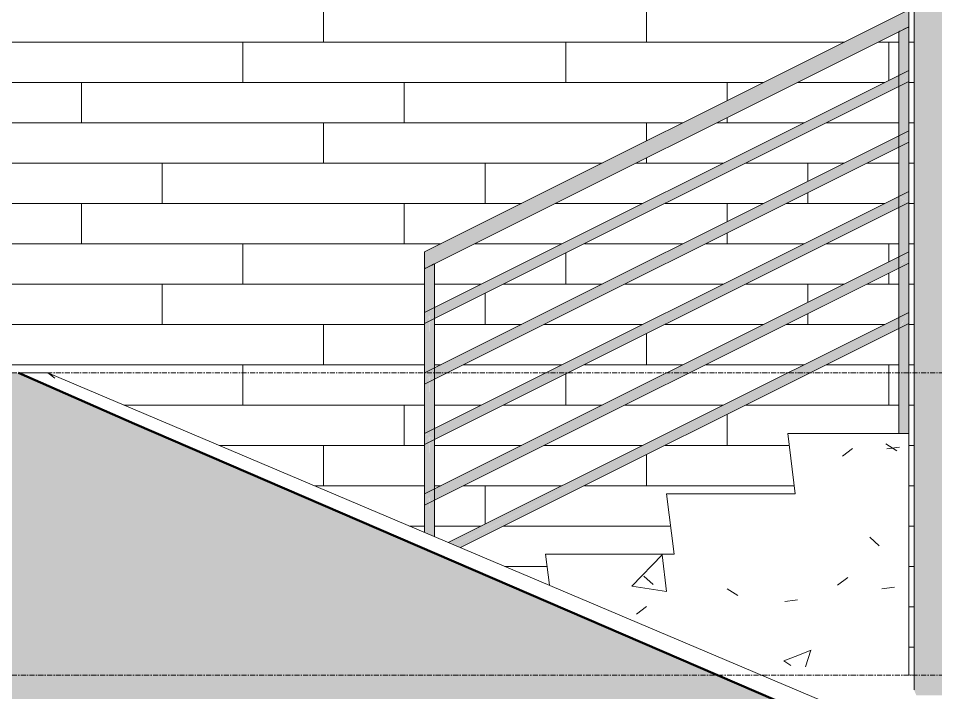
# Model space of a CAD drawing. Header units: inches. Extents: x -4178 to 1394, y -264 to 627.
# Drawn here: x -3919.6 to -3828.7, y -31.7 to 35.2 of the extents above; entities that cross this region are included whole.
import ezdxf

# ---------------------------------------------------------------- set-up
doc = ezdxf.new("R2010")
doc.units = ezdxf.units.IN
doc.header["$MEASUREMENT"] = 0
doc.linetypes.add('Grid Line 1_2_', pattern=[0.875, 0.5, -0.125, 0.125, -0.125])
for name, color, linetype, lineweight in [('0-1', 7, 'Continuous', 5), ('A-FLOR-HRAL', 11, 'Continuous', 9), ('A-FLOR-LEVL-1', 51, 'Grid Line 1_2_', 9), ('A-WALL-3', 113, 'Continuous', 9), ('A-WALL-PATT-2', 111, 'Continuous', 9), ('C-TOPO', 7, 'Continuous', 9), ('C-TOPO-1', 250, 'Continuous', 50), ('S-STRS', 31, 'Continuous', 9)]:
    doc.layers.add(name, color=color, linetype=linetype, lineweight=lineweight)
pattern_1 = [(50, (-2936.56, 0), (27.5427, -2.4099), [2.88, -31.68]), (355, (-2936.56, 0), (-5.32784, 28.8843), [2.304, -25.344]), (100.451, (-2934.265, -0.2), (22.2153, 26.4739), [2.448, -26.924]), (46.184, (-2936.56, 7.68), (40.9819, -6.3564), [4.32, -47.52]), (96.636, (-2933.145, 7.15), (35.8907, 37.4062), [3.671, -40.386]), (351.184, (-2936.56, 7.68), (35.891, 37.4062), [3.456, -38.016]), (21, (-2932.72, 5.76), (22.92104, -15.46073), [2.88, -31.68]), (326, (-2932.72, 5.76), (9.3435, 27.8457), [2.304, -25.344]), (71.451, (-2930.81, 4.472), (32.2648, 12.3844), [2.448, -26.924]), (37.5, (-2936.56, 0), (0.46686, 12.78271), [1.267, -23.77, 1.267, -24.461, -25.44]), (37.5, (-2936.56, 0), (0.46686, 12.78271), [-50.765, 1.267, -24.173]), (7.5, (-2936.56, 0), (10.10159, 15.1451), [1.267, -13.402, 1.267, -23.194, -9.696]), (7.5, (-2936.56, 0), (10.10159, 15.1451), [-39.13, 1.267, -8.429]), (327.5, (-2945.123, 0), (20.49916, -0.86578), [1.267, -8.333, 1.267, -28.685, -39.744]), (327.5, (-2945.123, 0), (20.49916, -0.86578), [-39.552, 1.267, -38.477]), (317.5, (-2948.963, 0), (22.39478, 3.8443), [1.267, -11.213, 1.267, -18.624, -28.224]), (317.5, (-2948.963, 0), (22.39478, 3.8443), [-32.371, 1.267, -26.957])]

# ---------------------------------------------------------------- blocks, each defined once
blk = doc.blocks.new('CTR  - Topography_rvt-1-BUILDING ELEVATION - WEST')
at = {"layer": 'C-TOPO'}
h = blk.add_hatch(dxfattribs=at)
h.set_pattern_fill('FP_3', color=256, style=0, pattern_type=2)
h.set_pattern_definition([(0, (-2936.56, 0), (24, 24), [24, -24]), (0, (-2936.56, 9), (24, 24), [24, -24]), (0, (-2936.56, 18), (24, 24), [24, -24]), (90, (-2933.56, 21), (-24, 24), [24, -24]), (90, (-2924.56, 21), (-24, 24), [24, -24]), (90, (-2915.56, 21), (-24, 24), [24, -24])])
h.paths.add_polyline_path([(-3078.276, -238.78), (-1926.912, -238.78), (-1926.912, -111.736), (-1948.543, -112.015), (-2089.834, -110.5), (-2098.671, -109.671), (-2269.099, -108), (-2283.859, -106.822), (-2289.987, -108), (-2520.53, -107.405), (-2640.001, -107.554), (-2645.398, -108), (-2730.411, -108), (-2736.583, -107.45), (-2865.631, -107.32), (-3028.029, -105.509), (-3133.524, -105.666), (-3191.838, -108), (-3208.832, -104.641), (-3243.425, -102.17), (-3381.475, -93.201), (-3477.766, -108), (-3552.41, -102.422), (-3643.76, -108), (-3681.904, -102.542), (-3912.571, -3.084), (-3919.569, 0), (-3932.127, 0), (-3985.008, -3.272), (-3985.008, -238.78), (-3133.453, -238.78)], flags=0)
for p, q in [((-3908.06, -5.072), (-3919.569, 0)), ((-3916.652, 0), (-3919.569, 0)), ((-3916.652, 0), (-3916.915, 0)), ((-3915.962, -0.522), (-3916.652, 0)), ((-3670.923, -104.113), (-3916.652, 0)), ((-3916.155, -0.345), (-3916.652, 0)), ((-3681.904, -102.542), (-3908.06, -5.072)), ((-3830.808, -29.992), (-3831.324, -29.944))]:
    blk.add_line(p, q, dxfattribs=at)
at = {"layer": 'C-TOPO-1'}
for p, q in [((-3908.06, -5.072), (-3919.569, 0)), ((-3681.904, -102.542), (-3908.06, -5.072))]:
    blk.add_line(p, q, dxfattribs=at)
blk = doc.blocks.new('CTR - 1st Phase -Stairs _ Elevators_rvt-1-BUILDING ELEVATION - WEST')
at = {"layer": 'A-FLOR-LEVL-1'}
for p, q in [((-4168.714, 0), (-1830.198, 0)), ((-4168.714, -30), (-1830.198, -30))]:
    blk.add_line(p, q, dxfattribs=at)
blk = doc.blocks.new('Railing - 1_-1411118-BUILDING ELEVATION - WEST')
at = {"layer": 'A-FLOR-HRAL'}
h = blk.add_hatch(color=256, dxfattribs=at)
h.paths.add_polyline_path([(-3832.324, -6), (-3831.824, -6), (-3831.824, 5.191), (-3831.896, 5.01), (-3832.158, 4.628), (-3832.32, 4.384), (-3832.322, 0.525)], flags=0)
h.paths.add_polyline_path([(-3831.825, 5.192), (-3831.824, 5.192), (-3831.824, 11.191), (-3831.916, 10.989), (-3832.161, 10.627), (-3832.319, 10.385), (-3832.294, 5.496), (-3832.221, 5.441), (-3832.071, 5.347), (-3832.064, 5.337), (-3831.885, 5.279)], flags=0)
h.paths.add_polyline_path([(-3831.825, 11.192), (-3831.824, 11.192), (-3831.824, 17.191), (-3831.948, 16.953), (-3832.164, 16.625), (-3832.317, 16.385), (-3832.281, 11.475), (-3831.898, 11.298)], flags=0)
h.paths.add_polyline_path([(-3831.825, 17.192), (-3831.824, 17.192), (-3831.824, 23.191), (-3831.981, 22.917), (-3832.175, 22.614), (-3832.315, 22.386), (-3832.289, 17.48), (-3831.898, 17.298)], flags=0)
h.paths.add_polyline_path([(-3831.825, 23.192), (-3831.824, 23.192), (-3831.824, 29.191), (-3831.898, 29.009), (-3832.074, 28.775), (-3832.313, 28.387), (-3832.297, 23.486), (-3832.066, 23.35), (-3832.049, 23.323), (-3831.898, 23.298)], flags=0)
h.paths.add_polyline_path([(-3831.825, 29.192), (-3831.824, 29.192), (-3831.824, 34.073), (-3832.311, 33.829), (-3832.304, 29.491), (-3832.064, 29.35), (-3832.015, 29.312), (-3831.898, 29.298)], flags=0)
h = blk.add_hatch(color=256, dxfattribs=at)
h.paths.add_polyline_path([(-3831.324, -6), (-3831.354, 4.886), (-3831.402, 4.932), (-3831.577, 5.035), (-3831.583, 5.045), (-3831.764, 5.105), (-3831.824, 5.191), (-3831.824, -6), (-3831.336, -6)], flags=0)
h.paths.add_polyline_path([(-3831.824, 5.192), (-3831.823, 5.193), (-3831.695, 5.441), (-3831.428, 5.836), (-3831.327, 6), (-3831.368, 10.908), (-3831.75, 11.085), (-3831.824, 11.191), (-3831.824, 5.336)], flags=0)
h.paths.add_polyline_path([(-3831.824, 11.192), (-3831.823, 11.193), (-3831.692, 11.441), (-3831.485, 11.756), (-3831.329, 12), (-3831.36, 16.902), (-3831.75, 17.085), (-3831.824, 17.191), (-3831.824, 11.336)], flags=0)
h.paths.add_polyline_path([(-3831.824, 17.192), (-3831.823, 17.193), (-3831.689, 17.441), (-3831.482, 17.757), (-3831.331, 18), (-3831.361, 22.901), (-3831.75, 23.085), (-3831.824, 23.191), (-3831.824, 17.336)], flags=0)
h.paths.add_polyline_path([(-3831.824, 23.192), (-3831.823, 23.193), (-3831.665, 23.467), (-3831.47, 23.772), (-3831.333, 24), (-3831.365, 28.901), (-3831.584, 29.032), (-3831.634, 29.07), (-3831.75, 29.085), (-3831.824, 29.191), (-3831.824, 23.336)], flags=0)
h.paths.add_polyline_path([(-3831.824, 29.192), (-3831.823, 29.193), (-3831.688, 29.441), (-3831.574, 29.607), (-3831.335, 30), (-3831.336, 34.317), (-3831.824, 34.073), (-3831.824, 29.336)], flags=0)
for p, q in [((-3832.324, 33.823), (-3832.324, -6)), ((-3831.324, -6), (-3831.324, 34.323))]:
    blk.add_line(p, q, dxfattribs=at)
at = {"layer": 'A-FLOR-HRAL', "flags": 128}
for points in [[(-3831.824, 34.073), (-3832.041, 33.964), (-3832.215, 33.877), (-3832.311, 33.829), (-3832.324, 33.823)], [(-3831.336, 34.317), (-3831.433, 34.268), (-3831.607, 34.181), (-3831.824, 34.073)]]:
    blk.add_lwpolyline(points, dxfattribs=at)
blk = doc.blocks.new('Railing - 1_-1411116-BUILDING ELEVATION - WEST')
at = {"layer": 'A-FLOR-HRAL'}
h = blk.add_hatch(color=256, dxfattribs=at)
h.paths.add_polyline_path([(-3878.824, -16.027), (-3878.867, -12.414), (-3878.871, -12.414), (-3878.954, -12.559), (-3879.22, -12.954), (-3879.32, -13.118), (-3879.278, -15.835), (-3878.874, -16.006)], flags=0)
h.paths.add_polyline_path([(-3878.824, -12.309), (-3878.867, -6.414), (-3878.957, -6.559), (-3879.163, -6.874), (-3879.318, -7.118), (-3879.276, -12.028), (-3878.898, -12.203)], flags=0)
h.paths.add_polyline_path([(-3878.824, -6.309), (-3878.867, -0.414), (-3878.971, -0.572), (-3879.169, -0.878), (-3879.315, -1.118), (-3879.278, -6.025), (-3878.898, -6.203)], flags=0)
h.paths.add_polyline_path([(-3878.824, -0.309), (-3878.867, 5.586), (-3878.964, 5.441), (-3879.142, 5.161), (-3879.313, 4.882), (-3879.278, -0.023), (-3878.898, -0.203)], flags=0)
h.paths.add_polyline_path([(-3878.824, 5.691), (-3878.833, 10.569), (-3879.311, 10.323), (-3879.278, 5.979), (-3879.064, 5.85), (-3879.011, 5.811), (-3878.898, 5.797)], flags=0)
h = blk.add_hatch(color=256, dxfattribs=at)
h.paths.add_polyline_path([(-3878.327, -16.238), (-3878.353, -12.613), (-3878.424, -12.559), (-3878.577, -12.465), (-3878.585, -12.453), (-3878.751, -12.413), (-3878.824, -12.311), (-3878.824, -16.027), (-3878.336, -16.234)], flags=0)
h.paths.add_polyline_path([(-3878.824, -12.309), (-3878.749, -12.127), (-3878.487, -11.746), (-3878.328, -11.502), (-3878.364, -6.595), (-3878.751, -6.414), (-3878.824, -6.311), (-3878.824, -12.166)], flags=0)
h.paths.add_polyline_path([(-3878.824, -6.309), (-3878.712, -6.085), (-3878.484, -5.744), (-3878.33, -5.503), (-3878.354, -0.602), (-3878.751, -0.414), (-3878.824, -0.311), (-3878.824, -6.166)], flags=0)
h.paths.add_polyline_path([(-3878.824, -0.309), (-3878.674, -0.043), (-3878.475, 0.265), (-3878.333, 0.525), (-3878.345, 5.392), (-3878.583, 5.532), (-3878.639, 5.571), (-3878.751, 5.586), (-3878.824, 5.689), (-3878.824, -0.166)], flags=0)
h.paths.add_polyline_path([(-3878.824, 5.691), (-3878.749, 5.873), (-3878.574, 6.107), (-3878.335, 6.508), (-3878.336, 10.817), (-3878.824, 10.569), (-3878.824, 5.834)], flags=0)
for p, q in [((-3879.324, 10.323), (-3879.324, -15.816)), ((-3878.324, -16.239), (-3878.324, 10.823))]:
    blk.add_line(p, q, dxfattribs=at)
at = {"layer": 'A-FLOR-HRAL', "flags": 128}
for points in [[(-3878.824, 10.573), (-3879.041, 10.464), (-3879.215, 10.377), (-3879.311, 10.329), (-3879.324, 10.323)], [(-3878.336, 10.817), (-3878.433, 10.768), (-3878.607, 10.681), (-3878.824, 10.573)]]:
    blk.add_lwpolyline(points, dxfattribs=at)
blk = doc.blocks.new('Railing - Railing-2447162-BUILDING ELEVATION - WEST')
at = {"layer": 'A-FLOR-HRAL'}
h = blk.add_hatch(color=256, dxfattribs=at)
h.paths.add_polyline_path([(-3878.824, 5.691), (-3831.324, 29.441), (-3831.344, 29.971), (-3831.825, 29.192), (-3831.901, 29.299), (-3832.074, 29.357), (-3832.339, 29.492), (-3878.345, 6.469), (-3878.75, 5.871)], flags=0)
h.paths.add_polyline_path([(-3879.324, 5.441), (-3878.824, 5.691), (-3878.898, 5.798), (-3879.074, 5.857), (-3879.324, 5.981), (-3879.324, 5.586)], flags=0)
h = blk.add_hatch(color=256, dxfattribs=at)
h.paths.add_polyline_path([(-3831.824, 29.191), (-3831.749, 29.084), (-3831.574, 29.025), (-3831.324, 28.901), (-3831.324, 29.441), (-3831.796, 29.205)], flags=0)
h.paths.add_polyline_path([(-3879.324, 4.882), (-3879.278, 4.95), (-3878.823, 5.69), (-3878.746, 5.583), (-3878.574, 5.525), (-3878.309, 5.389), (-3832.303, 28.413), (-3831.897, 29.011), (-3831.852, 29.177), (-3879.324, 5.441), (-3879.324, 4.89)], flags=0)
h = blk.add_hatch(color=256, dxfattribs=at)
h.paths.add_polyline_path([(-3878.824, -0.309), (-3831.324, 23.441), (-3831.35, 23.96), (-3831.825, 23.192), (-3831.901, 23.299), (-3832.074, 23.355), (-3832.337, 23.494), (-3878.352, 0.456), (-3878.75, -0.129)], flags=0)
h.paths.add_polyline_path([(-3879.324, -0.559), (-3878.824, -0.309), (-3878.898, -0.202), (-3879.074, -0.146), (-3879.324, -0.019), (-3879.324, -0.414)], flags=0)
h = blk.add_hatch(color=256, dxfattribs=at)
h.paths.add_polyline_path([(-3831.824, 23.191), (-3831.749, 23.084), (-3831.574, 23.027), (-3831.324, 22.901), (-3831.324, 23.441), (-3831.8, 23.203)], flags=0)
h.paths.add_polyline_path([(-3879.324, -1.118), (-3879.278, -1.048), (-3878.823, -0.31), (-3878.723, -0.414), (-3878.574, -0.472), (-3878.312, -0.612), (-3832.296, 22.425), (-3831.824, 23.191), (-3879.324, -0.559), (-3879.324, -1.112)], flags=0)
h = blk.add_hatch(color=256, dxfattribs=at)
h.paths.add_polyline_path([(-3878.824, -6.309), (-3831.324, 17.441), (-3831.358, 17.946), (-3831.825, 17.192), (-3831.95, 17.304), (-3832.074, 17.353), (-3832.334, 17.495), (-3878.362, -5.56), (-3878.75, -6.129)], flags=0)
h.paths.add_polyline_path([(-3879.324, -6.559), (-3878.824, -6.309), (-3878.936, -6.197), (-3879.074, -6.148), (-3879.324, -6.019), (-3879.324, -6.414)], flags=0)
h = blk.add_hatch(color=256, dxfattribs=at)
h.paths.add_polyline_path([(-3831.824, 17.191), (-3831.699, 17.078), (-3831.574, 17.029), (-3831.324, 16.901), (-3831.324, 17.441), (-3831.805, 17.2)], flags=0)
h.paths.add_polyline_path([(-3879.324, -7.118), (-3879.278, -7.046), (-3878.823, -6.31), (-3878.714, -6.42), (-3878.574, -6.47), (-3878.315, -6.614), (-3832.287, 16.439), (-3831.824, 17.191), (-3879.324, -6.559), (-3879.324, -7.113)], flags=0)
h = blk.add_hatch(color=256, dxfattribs=at)
h.paths.add_polyline_path([(-3878.824, -12.309), (-3831.324, 11.441), (-3831.367, 11.932), (-3831.825, 11.192), (-3831.918, 11.301), (-3832.135, 11.392), (-3832.297, 11.495), (-3832.372, 11.476), (-3878.353, -11.535), (-3878.524, -11.818), (-3878.75, -12.129)], flags=0)
h.paths.add_polyline_path([(-3879.324, -12.559), (-3878.824, -12.309), (-3878.898, -12.202), (-3879.122, -12.118), (-3879.295, -12.005), (-3879.324, -12.019), (-3879.324, -12.414)], flags=0)
h = blk.add_hatch(color=256, dxfattribs=at)
h.paths.add_polyline_path([(-3831.824, 11.191), (-3831.732, 11.082), (-3831.514, 10.992), (-3831.351, 10.887), (-3831.324, 10.93), (-3831.324, 11.441), (-3831.81, 11.198)], flags=0)
h.paths.add_polyline_path([(-3879.324, -13.118), (-3879.278, -13.047), (-3879.12, -12.794), (-3878.823, -12.31), (-3878.747, -12.417), (-3878.527, -12.499), (-3878.352, -12.614), (-3878.274, -12.593), (-3832.279, 10.453), (-3831.824, 11.191), (-3879.324, -12.559), (-3879.324, -13.115)], flags=0)
blk.add_hatch(color=256, dxfattribs=at).paths.add_polyline_path([(-3876.354, -17.074), (-3831.324, 5.441), (-3831.353, 5.966), (-3831.533, 5.667), (-3831.825, 5.192), (-3831.899, 5.3), (-3832.114, 5.376), (-3832.295, 5.496), (-3832.374, 5.475), (-3876.935, -16.828), (-3876.501, -17.012)], flags=0)
h = blk.add_hatch(color=256, dxfattribs=at)
h.paths.add_polyline_path([(-3831.824, 5.191), (-3831.751, 5.083), (-3831.535, 5.007), (-3831.354, 4.886), (-3831.324, 4.928), (-3831.324, 5.441), (-3831.815, 5.195)], flags=0)
h.paths.add_polyline_path([(-3875.749, -17.33), (-3832.293, 4.418), (-3832.112, 4.72), (-3831.833, 5.186), (-3876.344, -17.078), (-3875.768, -17.322)], flags=0)
for p, q in [((-3831.324, 30), (-3879.324, 6)), ((-3879.324, 4.882), (-3831.324, 28.882)), ((-3831.324, 24), (-3879.324, 0)), ((-3879.324, -1.118), (-3831.324, 22.882)), ((-3831.324, 18), (-3879.324, -6)), ((-3879.324, -7.118), (-3831.324, 16.882)), ((-3831.324, 12), (-3879.324, -12)), ((-3879.324, -13.118), (-3831.324, 10.882)), ((-3831.324, 6), (-3876.959, -16.818)), ((-3875.749, -17.33), (-3831.324, 4.882))]:
    blk.add_line(p, q, dxfattribs=at)
at = {"layer": 'A-FLOR-HRAL', "flags": 128}
for points in [[(-3831.324, 30), (-3831.324, 29.981), (-3831.324, 29.925), (-3831.324, 29.836), (-3831.324, 29.72), (-3831.324, 29.586), (-3831.324, 29.441)], [(-3831.324, 29.441), (-3831.324, 29.296), (-3831.324, 29.161), (-3831.324, 29.046), (-3831.324, 28.957), (-3831.324, 28.901), (-3831.324, 28.882)], [(-3831.324, 24), (-3831.324, 23.981), (-3831.324, 23.925), (-3831.324, 23.836), (-3831.324, 23.72), (-3831.324, 23.586), (-3831.324, 23.441)], [(-3831.324, 23.441), (-3831.324, 23.296), (-3831.324, 23.161), (-3831.324, 23.046), (-3831.324, 22.957), (-3831.324, 22.901), (-3831.324, 22.882)], [(-3831.324, 18), (-3831.324, 17.981), (-3831.324, 17.925), (-3831.324, 17.836), (-3831.324, 17.72), (-3831.324, 17.586), (-3831.324, 17.441)], [(-3831.324, 17.441), (-3831.324, 17.296), (-3831.324, 17.161), (-3831.324, 17.046), (-3831.324, 16.957), (-3831.324, 16.901), (-3831.324, 16.882)], [(-3831.324, 12), (-3831.324, 11.981), (-3831.324, 11.925), (-3831.324, 11.836), (-3831.324, 11.72), (-3831.324, 11.586), (-3831.324, 11.441)], [(-3831.324, 11.441), (-3831.324, 11.296), (-3831.324, 11.161), (-3831.324, 11.046), (-3831.324, 10.957), (-3831.324, 10.901), (-3831.324, 10.882)], [(-3879.324, 5.441), (-3879.324, 5.586), (-3879.324, 5.72), (-3879.324, 5.836), (-3879.324, 5.925), (-3879.324, 5.981), (-3879.324, 6)], [(-3831.324, 6), (-3831.324, 5.981), (-3831.324, 5.925), (-3831.324, 5.836), (-3831.324, 5.72), (-3831.324, 5.586), (-3831.324, 5.441)], [(-3879.324, 4.882), (-3879.324, 4.901), (-3879.324, 4.957), (-3879.324, 5.046), (-3879.324, 5.161), (-3879.324, 5.296), (-3879.324, 5.441)], [(-3831.324, 5.441), (-3831.324, 5.296), (-3831.324, 5.161), (-3831.324, 5.046), (-3831.324, 4.957), (-3831.324, 4.901), (-3831.324, 4.882)], [(-3879.324, -0.559), (-3879.324, -0.414), (-3879.324, -0.28), (-3879.324, -0.164), (-3879.324, -0.075), (-3879.324, -0.019), (-3879.324, 0)], [(-3879.324, -1.118), (-3879.324, -1.099), (-3879.324, -1.043), (-3879.324, -0.954), (-3879.324, -0.839), (-3879.324, -0.704), (-3879.324, -0.559)], [(-3879.324, -6.559), (-3879.324, -6.414), (-3879.324, -6.28), (-3879.324, -6.164), (-3879.324, -6.075), (-3879.324, -6.019), (-3879.324, -6)], [(-3879.324, -7.118), (-3879.324, -7.099), (-3879.324, -7.043), (-3879.324, -6.954), (-3879.324, -6.839), (-3879.324, -6.704), (-3879.324, -6.559)], [(-3879.324, -12.559), (-3879.324, -12.414), (-3879.324, -12.28), (-3879.324, -12.164), (-3879.324, -12.075), (-3879.324, -12.019), (-3879.324, -12)], [(-3879.324, -13.118), (-3879.324, -13.099), (-3879.324, -13.043), (-3879.324, -12.954), (-3879.324, -12.839), (-3879.324, -12.704), (-3879.324, -12.559)]]:
    blk.add_lwpolyline(points, dxfattribs=at)
for name in ['Railing - 1_-1411118-BUILDING ELEVATION - WEST', 'Railing - 1_-1411116-BUILDING ELEVATION - WEST']:
    blk.add_blockref(name, (0, 0))
blk = doc.blocks.new('Top Rail Type - Top Rail_Internal_-2447179-BUILDING ELEVATION - WEST')
at = {"layer": 'A-FLOR-HRAL'}
for points in [[(-3879.324, 11.161), (-3831.324, 35.161), (-3831.324, 36), (-3879.324, 11.971), (-3879.324, 11.379)], [(-3879.324, 10.323), (-3831.324, 34.352), (-3831.324, 35.161), (-3879.324, 11.161), (-3879.324, 10.329)]]:
    blk.add_hatch(color=256, dxfattribs=at).paths.add_polyline_path(points, flags=0)
for p, q in [((-3831.324, 36), (-3879.324, 12)), ((-3879.324, 10.323), (-3831.324, 34.323))]:
    blk.add_line(p, q, dxfattribs=at)
at = {"layer": 'A-FLOR-HRAL', "flags": 128}
for points in [[(-3831.324, 36), (-3831.324, 35.971), (-3831.324, 35.888), (-3831.324, 35.754), (-3831.324, 35.581), (-3831.324, 35.379), (-3831.324, 35.161)], [(-3831.324, 35.161), (-3831.324, 34.944), (-3831.324, 34.742), (-3831.324, 34.569), (-3831.324, 34.435), (-3831.324, 34.352), (-3831.324, 34.323)], [(-3879.324, 11.161), (-3879.324, 11.379), (-3879.324, 11.581), (-3879.324, 11.754), (-3879.324, 11.888), (-3879.324, 11.971), (-3879.324, 12)], [(-3879.324, 10.323), (-3879.324, 10.352), (-3879.324, 10.435), (-3879.324, 10.569), (-3879.324, 10.742), (-3879.324, 10.944), (-3879.324, 11.161)]]:
    blk.add_lwpolyline(points, dxfattribs=at)

msp = doc.modelspace()

# ---------------------------------------------------------------- hatches: boundary and pattern name
at = {"layer": 'A-WALL-PATT-2'}
h = msp.add_hatch(dxfattribs=at)
h.set_pattern_fill('FP_6', color=256, style=0, pattern_type=2)
h.set_pattern_definition([(0, (-1929.199, 0.8), (0, 4), []), (90, (-1929.199, 0.8), (-8, 8), [4, -28]), (90, (-1913.199, 4.8), (-8, 8), [4, -28])])
h.paths.add_polyline_path([(-2060.98, -32), (-1931.324, -32), (-1931.324, 42), (-3830.808, 42), (-3830.808, -31.441), (-3830.568, -32), (-2128.014, -32)], flags=0)
h = msp.add_hatch(dxfattribs=at)
h.set_pattern_fill('FP_4', color=256, style=0, pattern_type=2)
h.set_pattern_definition([(0, (-3825.324, 0.8), (0, 4), []), (90, (-3825.324, 0.8), (-8, 8), [4, -28]), (90, (-3809.324, 4.8), (-8, 8), [4, -28])])
h.paths.add_polyline_path([(-3831.324, 36), (-3960.599, 36), (-3960.599, -1.762), (-3932.126, 0), (-3916.652, 0), (-3879.321, -15.817), (-3879.278, 12.023), (-3831.381, 35.971)], flags=0)
h.paths.add_polyline_path([(-3830.808, -29.992), (-3830.833, 36), (-3831.324, 35.971), (-3831.324, -29.944)], flags=0)
h.paths.add_polyline_path([(-3866.941, -21.062), (-3867.324, -18), (-3854.574, -18), (-3855.324, -12), (-3842.574, -12), (-3843.324, -6), (-3832.324, -6), (-3832.324, 4.382), (-3875.749, -17.33), (-3867.324, -20.9)], flags=0)
h.paths.add_polyline_path([(-3876.959, -16.818), (-3832.32, 5.502), (-3832.324, 10.382), (-3878.328, -12.62), (-3878.324, -16.239)], flags=0)
h.paths.add_polyline_path([(-3878.328, -11.502), (-3832.318, 11.503), (-3832.324, 16.382), (-3878.33, -6.621), (-3878.328, -11.44)], flags=0)
h.paths.add_polyline_path([(-3878.33, -5.503), (-3832.316, 17.504), (-3832.324, 22.382), (-3878.332, -0.622), (-3878.33, -5.458)], flags=0)
h.paths.add_polyline_path([(-3878.333, 0.496), (-3832.314, 23.505), (-3832.324, 28.382), (-3878.334, 5.377), (-3878.333, 0.525)], flags=0)
h.paths.add_polyline_path([(-3878.335, 6.495), (-3832.313, 29.506), (-3832.324, 33.823), (-3878.336, 10.817), (-3878.335, 6.508)], flags=0)
at = {"layer": 'S-STRS'}
h = msp.add_hatch(dxfattribs=at)
h.set_pattern_fill('FP_16', color=256, style=0, pattern_type=2)
h.set_pattern_definition(pattern_1)
h.paths.add_polyline_path([(-3831.324, -30), (-3831.324, -6), (-3843.324, -6), (-3842.574, -12), (-3842.574, -29.065), (-3831.668, -30)], flags=0)
h = msp.add_hatch(dxfattribs=at)
h.set_pattern_fill('FP_16', color=256, style=0, pattern_type=2)
h.set_pattern_definition(pattern_1)
h.paths.add_polyline_path([(-3842.574, -29.065), (-3842.574, -12), (-3855.324, -12), (-3854.574, -18), (-3854.574, -26.302), (-3849.441, -28.477), (-3843.596, -28.978)], flags=0)
h = msp.add_hatch(dxfattribs=at)
h.set_pattern_fill('FP_16', color=256, style=0, pattern_type=2)
h.set_pattern_definition(pattern_1)
h.paths.add_polyline_path([(-3854.574, -26.302), (-3854.574, -18), (-3867.324, -18), (-3866.941, -21.062), (-3855.485, -25.916)], flags=0)

# ---------------------------------------------------------------- linework, layer by layer
at = {"layer": 'A-WALL-3'}
msp.add_line((-3830.808, 42), (-3830.808, -31.441), dxfattribs=at)
at = {"layer": 'S-STRS'}
for p, q in [((-3843.324, -6), (-3831.324, -6)), ((-3843.324, -6), (-3842.574, -12)), ((-3831.324, -30), (-3831.324, -6)), ((-3855.324, -12), (-3842.574, -12)), ((-3855.324, -12), (-3854.574, -18)), ((-3867.324, -18), (-3854.574, -18)), ((-3867.324, -18), (-3866.941, -21.062)), ((-3831.668, -30), (-3831.324, -30))]:
    msp.add_line(p, q, dxfattribs=at)

# ---------------------------------------------------------------- block references
at = {"layer": '0-1'}
for name in ['CTR - 1st Phase -Stairs _ Elevators_rvt-1-BUILDING ELEVATION - WEST', 'CTR  - Topography_rvt-1-BUILDING ELEVATION - WEST']:
    msp.add_blockref(name, (0, 0), dxfattribs=at)
at = {"layer": 'A-FLOR-HRAL'}
for name in ['Top Rail Type - Top Rail_Internal_-2447179-BUILDING ELEVATION - WEST', 'Railing - Railing-2447162-BUILDING ELEVATION - WEST']:
    msp.add_blockref(name, (0, 0), dxfattribs=at)

doc.saveas('drawing.dxf')
